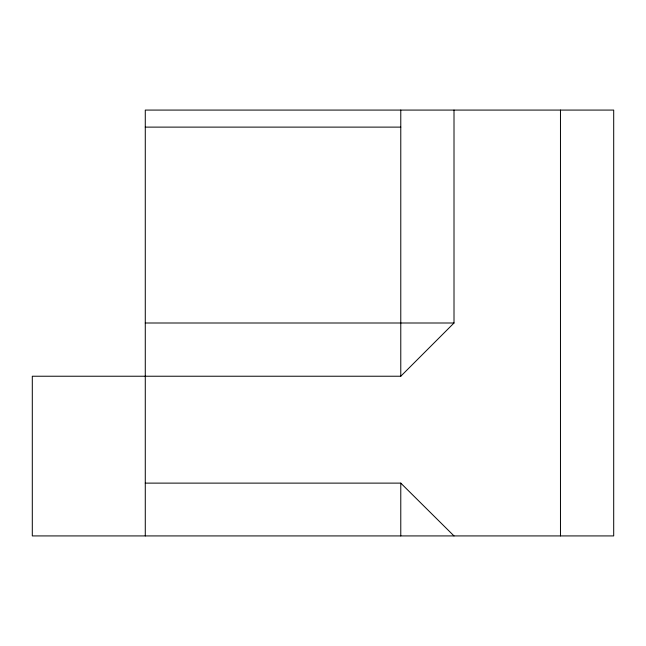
<?xml version="1.0" encoding="UTF-8"?>
<svg xmlns="http://www.w3.org/2000/svg" width="646" height="646" viewBox="0 0 646 646"><rect width="100%" height="100%" fill="white"/><g stroke="black" fill="none" stroke-linecap="round" stroke-linejoin="round"><path stroke-width="0.97" d="M145.277 535.922L145.277 110.078L613.7 110.078L613.7 535.922L32.3 535.922L32.3 376.23L400.778 376.23L454.009 323L454.009 110.078M145.277 127.117L400.778 127.117M145.277 323L454.009 323M145.277 483.119L400.778 483.119L454.009 535.922M560.47 110.078L560.47 535.922M400.778 110.078L400.778 376.23M400.778 483.119L400.778 535.922"/></g></svg>
